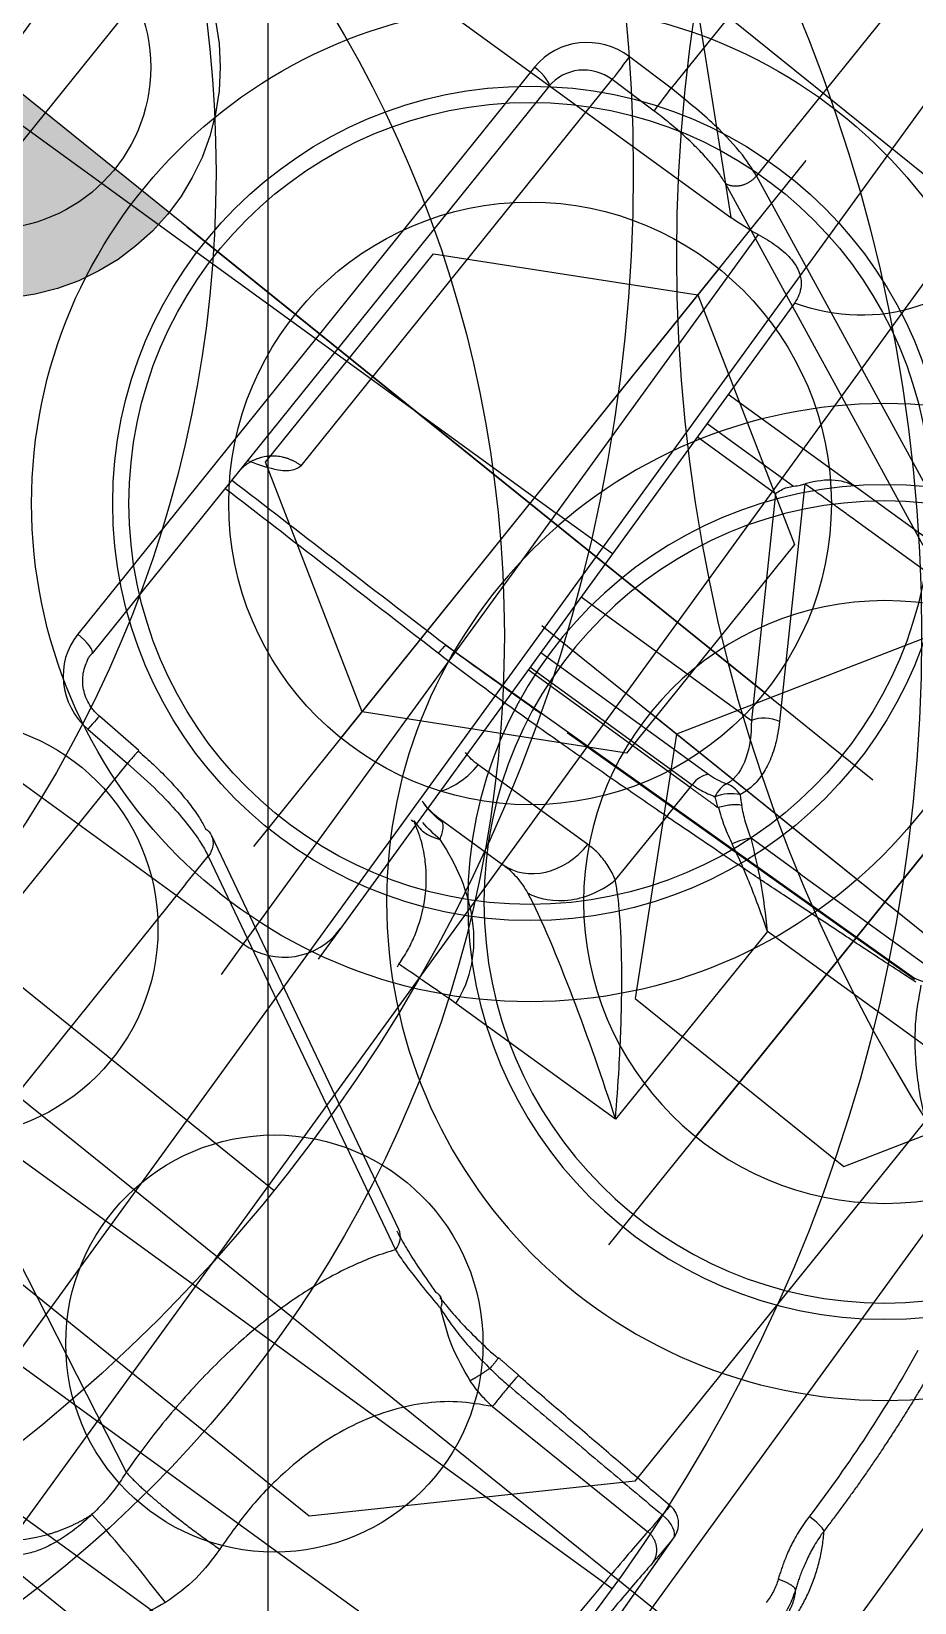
# Model space of a CAD drawing. Header units: millimetres. Extents: x 10462777 to 22643323, y 453826 to 1389191.
# Drawn here: x 11278693.64 to 11278712.69, y 585210.23 to 585244.12 of the extents above; entities that cross this region are included whole.
import ezdxf

# ---------------------------------------------------------------- set-up
doc = ezdxf.new("R2010")
doc.units = ezdxf.units.MM
doc.header["$LTSCALE"] = 200
doc.header["$MEASUREMENT"] = 0
for name, pattern in [('CENTER', [2, 1.25, -0.25, 0.25, -0.25]), ('HIDDEN', [3.75, 2.5, -1.25]), ('PHANTOM', [2.5, 1.25, -0.25, 0.25, -0.25, 0.25, -0.25])]:
    doc.linetypes.add(name, pattern=pattern)
doc.layers.get('0').update_dxf_attribs({"linetype": 'CONTINUOUS'})
for name, color, linetype in [('1', 1, 'CENTER'), ('CENTER', 1, 'CONTINUOUS'), ('CL', 3, 'CONTINUOUS'), ('DR1501-002-005-002', 7, 'CONTINUOUS'), ('HL', 2, 'HIDDEN')]:
    doc.layers.add(name, color=color, linetype=linetype)
doc.layers.add('LAYOUT', color=8, linetype='CONTINUOUS', lineweight=25)

# ---------------------------------------------------------------- blocks, each defined once
blk = doc.blocks.new('A$C321A0869')
at = {"layer": '1', "color": 155, "linetype": 'Continuous'}
for p, q in [((120.453, 297.582), (126.804, 291.231)), ((110.5, 291.231), (126.804, 291.231)), ((127.5, 291.277), (127.5, 283.854)), ((129, 290.542), (129, 283.854)), ((129, 288.109), (132.451, 288.109)), ((132.451, 288.109), (144.004, 288.109)), ((131.473, 287.517), (134.042, 283.045)), ((144.372, 287.52), (132.819, 287.52)), ((129, 287.333), (131.304, 287.333)), ((129, 286.977), (131.085, 286.977)), ((131.085, 286.977), (133.538, 282.707)), ((110.5, 283.854), (127.5, 283.854)), ((129, 283.854), (127.5, 283.854)), ((127.5, 283.854), (127.5, 272.37)), ((129, 283.854), (129, 273.868)), ((129, 282.707), (133.538, 282.707)), ((146.772, 281.313), (146.772, 261.384)), ((129, 281.225), (133.47, 281.225)), ((129, 280.837), (133.32, 280.837)), ((133.32, 280.765), (129, 280.765)), ((133.278, 279.995), (133.32, 280.765)), ((133.32, 280.765), (133.32, 280.837)), ((136.343, 280.651), (135.023, 280.651)), ((136.343, 280.651), (142.898, 280.651)), ((133.278, 279.995), (133.182, 278.201)), ((136.495, 279.228), (136.215, 274.025)), ((143.05, 279.228), (136.495, 279.228)), ((143.05, 262.187), (143.05, 279.228)), ((132.253, 278.473), (129.328, 278.473)), ((129.334, 277.043), (131.018, 277.043)), ((129, 273.868), (129, 273.055)), ((136.215, 274.025), (131.963, 274.025)), ((110.5, 272.37), (127.5, 272.37)), ((127.5, 272.37), (127.5, 271.553)), ((430.5, 272.37), (447.5, 272.37)), ((445.284, 264.77), (429.574, 264.77)), ((445.153, 264.267), (429.444, 264.267)), ((428.117, 263.314), (428.079, 262.187)), ((428.451, 262.167), (428.49, 263.297)), ((435.429, 263.296), (446.125, 263.296)), ((446.163, 262.169), (446.125, 263.296)), ((446.778, 262.187), (446.74, 263.314)), ((143.05, 262.187), (126.778, 262.187)), ((419.667, 262.187), (428.079, 262.187)), ((463.05, 262.187), (446.778, 262.187)), ((442.503, 251.77), (445.911, 259.991)), ((423.921, 251.321), (428.003, 259.79)), ((142.66, 259.573), (127.241, 259.573)), ((419.276, 259.573), (416.157, 252.616)), ((426.835, 259.573), (419.276, 259.573)), ((427.615, 259.573), (423.533, 251.104)), ((426.835, 259.573), (427.615, 259.573)), ((443.053, 251.352), (446.461, 259.573)), ((447.241, 259.573), (446.461, 259.573)), ((462.66, 259.573), (447.241, 259.573)), ((434.369, 258.44), (435.124, 246.06)), ((434.549, 255.216), (435.108, 246.047)), ((422.215, 247.351), (422.215, 243.048)), ((416.348, 242.134), (422.455, 242.531)), ((416.38, 242.135), (422.488, 242.532))]:
    blk.add_line(p, q, dxfattribs=at)
blk.add_arc((422.455, 243.033), 0.503, 273.7184, 358.1889, dxfattribs=at)
at = {"layer": '1', "color": 155, "linetype": 'Continuous', "extrusion": (0, 0, -1)}
for centre, start_param, end_param in [((126.226, 296.138), 5.624127, 6.69383), ((125.36, 297.004), 0.532108, 0.659058)]:
    blk.add_ellipse(centre, major_axis=(4.564, -4.564), ratio=0.774597, start_param=start_param, end_param=end_param, dxfattribs=at)
at = {"layer": '1', "color": 155, "linetype": 'Continuous'}
for centre, major_axis, ratio, start_param, end_param in [((133.95, 282.69), (0.436, 0.251), 0.607197, 1.034549, 2.335699), ((134.187, 280.915), (0.446, -0.233), 0.721382, 1.736803, 2.551453), ((133.732, 280.837), (0, 0.503), 0.819151, 0.689748, 1.570792), ((134.187, 280.915), (0.366, 0.345), 0.494534, 0.904041, 2.05344), ((134.931, 280.295), (-0.265, -0.428), 0.302761, 3.940602, 4.86145), ((128.093, 278.552), (0, 1.509), 0.819152, 3.965036, 4.660029), ((131.018, 278.552), (0, -1.509), 0.819152, 0, 1.518436), ((127.5, 273.868), (1.5, 0), 0.99863, 4.712389, 6.283185), ((127.361, 273.925), (0, -3.119), 0.99863, 1.570796, 1.590767), ((429.574, 263.261), (0, 1.509), 0.965926, 0, 1.53589), ((429.444, 264.77), (0, -0.503), 0.258819, 0, 1.570796), ((445.153, 264.77), (0, -0.503), 0.258819, 0, 1.570796), ((445.284, 263.261), (0, 1.509), 0.965926, 4.747296, 6.283185), ((445.153, 263.261), (0, 1.006), 0.965926, 4.747296, 6.283185), ((427.987, 263.314), (0.503, -0.017), 0.009033, 0.000147, 1.309149), ((446.61, 263.314), (-0.503, -0.017), 0.009033, 0.261647, 1.832443), ((415.687, 255.051), (-2.754, 1.235), 0.836516, 0.676399, 1.339668), ((414.264, 250.191), (-0.706, -2.934), 0.074839, 1.588799, 2.564149), ((423.468, 251.539), (0.453, -0.218), 0.831871, 5.227475, 6.283176), ((422.881, 249.862), (0.485, -0.132), 0.647502, 5.49293, 6.629489), ((422.594, 247.352), (0.503, -0.016), 0.013366, 6.021525, 7.46456), ((435.61, 246.078), (0.502, 0.031), 0.092124, 2.878813, 3.141617), ((422.455, 243.033), (-0.005, -0.503), 0.471691, 0.019794, 1.575201), ((422.455, 243.033), (0.503, -0.016), 0.016905, 0.000014, 1.079838), ((422.455, 243.033), (0.033, -0.502), 0.965636, 6.215984, 6.283209), ((424.577, 240.571), (0.012, -0.503), 0.162715, 0.352855, 1.51461)]:
    blk.add_ellipse(centre, major_axis=major_axis, ratio=ratio, start_param=start_param, end_param=end_param, dxfattribs=at)
for points, degree, knots in [([(127.5, 291.277), (127.65, 291.298), (127.802, 291.311), (128.091, 291.312), (128.23, 291.3), (128.47, 291.247), (128.574, 291.207), (128.748, 291.102), (128.818, 291.036), (128.948, 290.854), (128.989, 290.727), (128.999, 290.579), (129, 290.56), (129, 290.542)], 3, [0, 0, 0, 0, 0.178306, 0.178306, 0.35731, 0.35731, 0.527973, 0.527973, 0.703096, 0.703096, 0.963951, 0.963951, 1, 1, 1, 1]), ([(131.304, 287.333), (131.344, 287.368), (131.379, 287.404), (131.435, 287.465), (131.457, 287.492), (131.476, 287.517)], 3, [0, 0, 0, 0, 0.549708, 0.549708, 1, 1, 1, 1]), ([(133.47, 281.225), (133.537, 281.228), (133.671, 281.232), (133.831, 281.269), (133.91, 281.287)], 3, [0, 0, 0, 0, 0.50513, 1, 1, 1, 1]), ([(133.32, 280.837), (133.396, 280.84), (133.559, 280.846), (133.759, 280.891), (133.866, 280.915)], 3, [0, 0, 0, 0, 0.466386, 1, 1, 1, 1]), ([(134.063, 280.773), (134.176, 280.685), (134.39, 280.518), (134.644, 280.377), (134.763, 280.311)], 3, [0, 0, 0, 0, 0.527488, 1, 1, 1, 1]), ([(136.495, 279.228), (136.248, 279.498), (135.774, 280.014), (135.265, 280.445), (135.023, 280.651)], 3, [0, 0, 0, 0, 0.523186, 1, 1, 1, 1]), ([(136.495, 279.228), (136.347, 279.331), (136.054, 279.534), (135.603, 279.827), (135.171, 280.09), (134.893, 280.24), (134.763, 280.311)], 3, [0, 0, 0, 0, 0.265464, 0.524378, 0.777365, 1, 1, 1, 1]), ([(131.814, 276.862), (132.083, 276.895), (132.4, 277.04), (132.92, 277.543), (133.106, 277.888), (133.182, 278.201)], 3, [0, 0, 0, 0, 0.5, 0.5, 1, 1, 1, 1]), ([(136.215, 274.025), (136.021, 274.342), (135.696, 274.872), (135.08, 275.809), (134.428, 276.742), (133.807, 277.533), (133.411, 277.979), (133.251, 278.134), (133.182, 278.201)], 3, [0, 0, 0, 0, 0.203706, 0.339961, 0.610912, 0.827442, 0.925494, 1, 1, 1, 1]), ([(129.612, 276.685), (129.588, 276.761), (129.551, 276.876), (129.495, 276.971), (129.457, 277.001), (129.437, 277.016)], 3, [0, 0, 0, 0, 0.494196, 0.745564, 1, 1, 1, 1]), ([(131.018, 277.043), (131.103, 277.043), (131.312, 277.029), (131.579, 276.964), (131.756, 276.89), (131.814, 276.862)], 3, [0, 0, 0, 0, 0.308299, 0.769163, 1, 1, 1, 1]), ([(128.882, 276.66), (128.88, 276.661), (128.874, 276.662), (128.867, 276.664), (128.862, 276.666)], 3, [0, 0, 0, 0, 0.273966, 1, 1, 1, 1]), ([(128.918, 276.681), (129.022, 276.647), (129.178, 276.596), (129.421, 276.623), (129.549, 276.665), (129.612, 276.685)], 3, [0, 0, 0, 0, 0.499505, 0.749779, 1, 1, 1, 1]), ([(130.475, 273.987), (130.469, 274.103), (130.456, 274.342), (130.362, 274.843), (130.115, 275.499), (129.718, 276.048), (129.3, 276.442), (129.05, 276.598), (128.918, 276.681)], 3, [0, 0, 0, 0, 0.088758, 0.182628, 0.39625, 0.663972, 0.822742, 1, 1, 1, 1]), ([(131.963, 274.025), (131.942, 274.64), (131.644, 275.231), (130.771, 276.136), (130.209, 276.465), (129.612, 276.685)], 3, [0, 0, 0, 0, 0.5, 0.5, 1, 1, 1, 1]), ([(131.814, 276.862), (132.369, 276.595), (133.155, 276.114), (134.694, 275.109), (135.474, 274.566), (136.215, 274.025)], 3, [0, 0, 0, 0, 0.5, 0.5, 1, 1, 1, 1]), ([(131.963, 274.025), (131.582, 274.017), (131.194, 274.009), (130.646, 273.994), (130.495, 273.989), (130.475, 273.987)], 3, [0, 0, 0, 0, 0.5, 0.5, 1, 1, 1, 1]), ([(428.49, 263.297), (428.493, 263.374), (428.52, 263.569), (428.654, 263.867), (428.915, 264.125), (429.126, 264.216), (429.244, 264.243)], 3, [0, 0, 0, 0, 0.170089, 0.443035, 0.721941, 1, 1, 1, 1]), ([(434.134, 258.457), (434.113, 259.488), (434.074, 261.435), (434.036, 263.362), (434.018, 264.27)], 3, [0, 0, 0, 0, 0.526385, 1, 1, 1, 1]), ([(434.369, 258.44), (434.347, 259.47), (434.304, 261.423), (434.263, 263.356), (434.243, 264.27)], 3, [0, 0, 0, 0, 0.524797, 1, 1, 1, 1]), ([(434.788, 264.288), (434.846, 264.09), (434.972, 263.752), (435.191, 263.376), (435.346, 263.324), (435.429, 263.296)], 3, [0, 0, 0, 0, 0.32514, 0.633602, 1, 1, 1, 1]), ([(428.079, 262.187), (428.067, 261.926), (428.043, 261.429), (427.954, 260.766), (427.847, 260.243), (427.733, 259.847), (427.652, 259.66), (427.615, 259.573)], 3, [0, 0, 0, 0, 0.247537, 0.471303, 0.671323, 0.847544, 1, 1, 1, 1]), ([(446.461, 259.573), (446.517, 259.734), (446.641, 260.095), (446.774, 260.997), (446.777, 261.767), (446.778, 262.187)], 3, [0, 0, 0, 0, 0.267674, 0.601118, 1, 1, 1, 1]), ([(434.506, 255.924), (434.501, 256.01), (434.485, 256.284), (434.459, 256.742), (434.428, 257.3), (434.398, 257.863), (434.379, 258.246), (434.369, 258.44)], 3, [0, 0, 0, 0, 0.101663, 0.326247, 0.550831, 0.775416, 1, 1, 1, 1]), ([(414.975, 252.621), (414.83, 252.64), (414.54, 252.691), (414.14, 252.803), (413.794, 252.947), (413.515, 253.113), (413.301, 253.296), (413.146, 253.495), (413.036, 253.706), (412.96, 253.941), (412.911, 254.216), (412.897, 254.434), (412.893, 254.559), (412.893, 254.571)], 3, [0, 0, 0, 0, 0.131982, 0.266337, 0.386596, 0.493432, 0.588887, 0.672451, 0.747518, 0.821129, 0.90067, 0.989828, 1, 1, 1, 1]), ([(414.496, 250.191), (414.242, 250.294), (413.738, 250.498), (412.936, 251.078), (412.24, 251.894), (411.736, 252.977), (411.594, 253.712), (411.521, 254.092)], 3, [0, 0, 0, 0, 0.157136, 0.31139, 0.571325, 0.778068, 1, 1, 1, 1]), ([(414.051, 253.091), (414.071, 253.077), (414.112, 253.048), (414.177, 253.005), (414.242, 252.964), (414.308, 252.925), (414.375, 252.887), (414.442, 252.85), (414.51, 252.815), (414.578, 252.782), (414.645, 252.751), (414.71, 252.722), (414.775, 252.695), (414.841, 252.669), (414.908, 252.645), (414.953, 252.629), (414.975, 252.621)], 3, [0, 0, 0, 0, 0.071421, 0.14285, 0.214279, 0.285708, 0.357137, 0.428567, 0.499996, 0.571425, 0.642854, 0.714283, 0.785712, 0.857142, 0.928571, 1, 1, 1, 1]), ([(423.868, 251.335), (423.851, 251.296), (423.787, 251.146), (423.673, 250.848), (423.523, 250.395), (423.419, 250.038), (423.367, 249.845)], 3, [0, 0, 0, 0, 0.10966, 0.40644, 0.70322, 1, 1, 1, 1]), ([(423.533, 251.104), (423.522, 251.07), (423.475, 250.925), (423.392, 250.629), (423.284, 250.171), (423.208, 249.793), (423.167, 249.573), (423.162, 249.546)], 3, [0, 0, 0, 0, 0.081006, 0.34261, 0.633516, 0.956446, 1, 1, 1, 1]), ([(416.128, 250.002), (415.856, 249.99), (415.303, 249.966), (414.768, 250.116), (414.496, 250.191)], 3, [0, 0, 0, 0, 0.492802, 1, 1, 1, 1]), ([(422.215, 247.351), (422.092, 247.574), (421.856, 248.001), (421.186, 248.744), (420.099, 249.493), (418.613, 249.942), (417.252, 250.074), (416.502, 250.026), (416.128, 250.002)], 3, [0, 0, 0, 0, 0.137255, 0.263793, 0.508463, 0.742699, 0.871622, 1, 1, 1, 1]), ([(422.347, 248.075), (422.449, 248.343), (422.653, 248.875), (422.993, 249.324), (423.162, 249.546)], 3, [0, 0, 0, 0, 0.50496, 1, 1, 1, 1]), ([(423.162, 249.546), (423.122, 249.437), (423.044, 249.195), (422.945, 248.783), (422.869, 248.348), (422.834, 248.05), (422.821, 247.91)], 3, [0, 0, 0, 0, 0.243613, 0.499968, 0.765174, 1, 1, 1, 1]), ([(423.331, 249.706), (423.311, 249.623), (423.262, 249.398), (423.193, 248.988), (423.134, 248.468), (423.109, 248.103), (423.101, 247.915)], 3, [0, 0, 0, 0, 0.174549, 0.449699, 0.72485, 1, 1, 1, 1]), ([(435.435, 245.615), (435.388, 245.64), (435.293, 245.692), (435.167, 245.843), (435.141, 245.979), (435.124, 246.06)], 3, [0, 0, 0, 0, 0.286132, 0.572683, 1, 1, 1, 1]), ([(435.089, 245.855), (434.847, 245.725), (434.351, 245.459), (433.588, 244.798), (432.882, 244.011), (432.513, 243.378), (432.342, 243.084)], 3, [0, 0, 0, 0, 0.248603, 0.51116, 0.772949, 1, 1, 1, 1]), ([(422.215, 243.048), (422.043, 243.055), (421.706, 243.069), (420.938, 243.087), (420.039, 243.102), (419.031, 243.114), (417.959, 243.123), (416.86, 243.128), (415.765, 243.131), (414.341, 243.132), (412.522, 243.126), (410.452, 243.108), (408.613, 243.078), (408.029, 243.05), (407.725, 243.036)], 3, [0, 0, 0, 0, 0.070682, 0.139053, 0.205122, 0.268885, 0.330342, 0.389493, 0.446337, 0.500874, 0.608644, 0.727773, 0.858235, 1, 1, 1, 1]), ([(422.692, 243.033), (422.689, 243.034), (422.62, 243.034), (422.494, 243.037), (422.343, 243.041), (422.258, 243.045), (422.223, 243.048), (422.215, 243.048)], 3, [0, 0, 0, 0, 0.012909, 0.311317, 0.609076, 0.907537, 1, 1, 1, 1]), ([(429.057, 240.517), (427.948, 240.334), (426.811, 240.228), (425.708, 240.125), (424.617, 240.1)], 2, [0, 0, 0, 0.5, 0.5, 1, 1, 1]), ([(423.233, 239.779), (423.111, 239.736), (422.859, 239.646), (422.595, 239.633), (422.459, 239.626)], 3, [0, 0, 0, 0, 0.485547, 1, 1, 1, 1])]:
    blk.add_open_spline(points, degree=degree, knots=knots, dxfattribs=at)
for points, degree in [([(132.451, 288.109), (132.12, 288.109), (131.784, 287.912), (131.476, 287.517)], 3), ([(132.819, 287.52), (131.475, 287.518)], 1), ([(131.085, 286.977), (131.097, 287.021), (131.129, 287.109), (131.204, 287.232), (131.269, 287.302), (131.304, 287.333)], 3), ([(134.042, 283.045), (134.13, 282.892), (134.27, 282.599), (134.387, 282.199), (134.423, 281.842), (134.387, 281.528), (134.321, 281.352), (134.279, 281.27)], 3), ([(133.538, 282.707), (133.878, 282.238), (134.093, 281.716), (133.91, 281.287)], 3), ([(133.91, 281.287), (133.856, 281.196), (133.84, 281.056), (133.866, 280.915)], 3), ([(134.063, 280.773), (134.087, 280.808), (134.14, 280.878), (134.235, 280.975), (134.338, 281.055), (134.406, 281.095), (134.44, 281.11)], 3), ([(134.279, 281.27), (134.303, 281.245), (134.353, 281.193), (134.41, 281.138), (134.44, 281.11)], 3), ([(135.023, 280.651), (134.919, 280.715), (134.717, 280.856), (134.53, 281.021), (134.44, 281.11)], 3), ([(133.866, 280.915), (133.893, 280.891), (133.949, 280.842), (134.012, 280.791), (134.045, 280.765)], 3), ([(134.063, 280.773), (134.062, 280.77), (134.058, 280.767), (134.051, 280.766), (134.047, 280.765), (134.045, 280.765)], 3), ([(129.328, 278.473), (129.2, 278.473), (129.072, 278.488), (128.951, 278.524)], 3), ([(133.182, 278.201), (133.085, 278.26), (132.887, 278.36), (132.574, 278.453), (132.361, 278.473), (132.253, 278.473)], 3), ([(128.997, 277.074), (128.809, 277.128)], 1), ([(129.394, 277.034), (129.215, 277.034), (129.026, 277.064), (128.839, 277.123)], 3), ([(129.437, 277.016), (129.257, 277.016), (129.065, 277.046), (128.878, 277.106)], 3), ([(129.394, 277.034), (129.374, 277.04), (129.354, 277.043), (129.334, 277.043)], 3), ([(129.437, 277.016), (129.424, 277.024), (129.41, 277.03), (129.394, 277.034)], 3), ([(131.23, 277.066), (131.218, 277.031)], 1), ([(128.918, 276.681), (128.922, 276.665), (128.926, 276.649), (128.882, 276.66)], 3), ([(129.612, 276.685), (129.437, 276.704), (129.262, 276.722), (129.097, 276.764)], 3), ([(429.244, 264.243), (429.337, 264.285), (429.444, 264.267)], 2), ([(428.434, 262.169), (428.429, 262.022), (428.413, 261.732), (428.369, 261.305), (428.307, 260.905), (428.23, 260.544), (428.138, 260.231), (428.071, 260.065), (428.035, 259.991)], 3), ([(445.911, 259.991), (445.941, 260.065), (445.997, 260.231), (446.068, 260.544), (446.121, 260.905), (446.156, 261.305), (446.171, 261.732), (446.168, 262.022), (446.163, 262.169)], 3), ([(446.163, 262.169), (446.231, 262.169), (446.524, 262.177), (446.778, 262.187)], 3), ([(428.035, 259.991), (428.044, 259.92), (428.03, 259.853), (427.999, 259.793)], 3), ([(427.999, 259.793), (427.931, 259.663), (427.785, 259.571), (427.615, 259.573)], 3), ([(435.072, 245.983), (435.033, 246.376), (434.957, 247.147), (434.847, 248.287), (434.75, 249.339), (434.663, 250.295), (434.59, 251.136), (434.529, 251.867), (434.475, 252.528), (434.426, 253.156), (434.379, 253.787), (434.335, 254.414), (434.294, 255.021), (434.257, 255.608), (434.224, 256.18), (434.195, 256.744), (434.169, 257.307), (434.148, 257.874), (434.138, 258.262), (434.134, 258.457)], 3), ([(434.369, 258.44), (434.329, 258.447), (434.249, 258.453), (434.134, 258.457)], 3), ([(416.157, 252.616), (416.029, 252.598), (415.768, 252.575), (415.371, 252.575), (415.107, 252.601), (414.975, 252.621)], 3), ([(423.533, 251.104), (423.403, 251.195), (423.131, 251.371), (422.683, 251.614), (422.198, 251.833), (421.679, 252.029), (421.125, 252.2), (420.54, 252.347), (419.923, 252.467), (419.273, 252.56), (418.586, 252.626), (417.861, 252.661), (417.076, 252.665), (416.475, 252.638), (416.157, 252.616)], 3), ([(422.215, 247.351), (422.218, 247.401), (422.226, 247.507), (422.249, 247.681), (422.287, 247.869), (422.324, 248.005), (422.347, 248.075)], 3), ([(422.821, 247.91), (422.815, 247.853), (422.804, 247.737), (422.791, 247.55), (422.786, 247.419), (422.785, 247.352)], 3), ([(423.096, 247.332), (423.105, 247.623), (423.118, 247.914)], 2), ([(422.785, 247.352), (422.732, 247.352), (422.63, 247.352), (422.493, 247.352), (422.375, 247.352), (422.28, 247.352), (422.234, 247.352), (422.215, 247.351)], 3), ([(422.785, 247.352), (422.774, 246.879), (422.754, 245.928), (422.723, 244.489), (422.702, 243.52), (422.692, 243.033)], 3), ([(422.951, 243.019), (423.085, 247.337)], 1), ([(421.739, 242.545), (421.625, 242.551), (421.349, 242.562), (420.783, 242.578), (420.083, 242.593), (419.266, 242.605), (418.353, 242.615), (417.364, 242.622), (416.322, 242.627), (415.251, 242.629), (414.176, 242.628), (413.122, 242.624), (412.113, 242.617), (411.173, 242.608), (410.324, 242.597), (409.583, 242.583), (408.971, 242.568), (408.503, 242.551), (408.295, 242.539), (408.216, 242.533)], 3), ([(422.455, 242.531), (422.371, 242.531), (422.214, 242.533), (422.01, 242.537), (421.847, 242.541), (421.77, 242.544), (421.739, 242.545)], 3), ([(428.911, 240.962), (427.531, 240.723), (426.075, 240.579), (424.66, 240.544)], 3), ([(424.66, 240.544), (424.583, 240.543), (424.437, 240.534), (424.239, 240.512), (424.058, 240.483), (423.894, 240.448), (423.744, 240.411), (423.609, 240.371), (423.487, 240.331), (423.376, 240.292), (423.275, 240.252), (423.213, 240.227), (423.183, 240.214)], 3), ([(422.315, 239.391), (422.413, 239.392), (422.608, 239.399), (422.892, 239.428), (423.178, 239.478), (423.475, 239.552), (423.774, 239.652), (424.067, 239.776), (424.349, 239.925), (424.529, 240.039), (424.617, 240.1)], 3), ([(423.183, 240.214), (423.095, 240.177), (422.914, 240.121), (422.722, 240.101), (422.624, 240.102)], 3), ([(424.617, 240.1), (424.546, 240.097), (424.411, 240.087), (424.228, 240.064), (424.06, 240.035), (423.907, 240.001), (423.767, 239.965), (423.64, 239.928), (423.524, 239.89), (423.419, 239.853), (423.322, 239.815), (423.262, 239.791), (423.233, 239.779)], 3), ([(423.233, 239.779), (423.216, 239.767), (423.179, 239.745), (423.122, 239.713), (423.062, 239.684), (422.998, 239.657), (422.928, 239.633), (422.852, 239.613), (422.769, 239.596), (422.684, 239.584), (422.598, 239.578), (422.538, 239.577), (422.508, 239.578)], 3)]:
    blk.add_open_spline(points, degree=degree, dxfattribs=at)
for points, weights in [([(133.32, 280.765), (133.518, 280.765), (133.763, 280.765), (134.045, 280.765)], [1, 0.990254695545, 0.990254695545, 1]), ([(435.429, 263.296), (435.41, 263.869), (435.012, 264.267), (434.458, 264.267)], [1.16325473224, 0.945590081673, 0.945581756238, 1.16322975594]), ([(428.434, 262.169), (428.511, 262.169), (428.363, 262.176), (428.079, 262.187)], [1.1715583866, 0.942808739077, 0.942813871248, 1.17157378311]), ([(445.911, 259.991), (445.956, 259.743), (446.182, 259.57), (446.461, 259.573)], [1.17155311272, 0.947667962576, 0.9429185643, 1.1573049179]), ([(416.157, 252.616), (416.061, 252.063), (416.051, 251.102), (416.128, 250.002)], [1.0540463499, 0.970526634781, 0.983806372722, 1.09388556372]), ([(422.821, 247.91), (422.608, 247.975), (422.443, 248.032), (422.347, 248.075)], [1.03833690637, 0.99136371073, 0.987556774138, 1.02691609659]), ([(423.101, 247.915), (423.167, 247.905), (423.056, 247.903), (422.821, 247.91)], [1.12809454835, 0.952610763979, 0.957430663335, 1.14255424642]), ([(421.739, 242.545), (422.017, 242.547), (422.213, 242.755), (422.215, 243.048)], [1.17061192874, 0.943404432807, 0.943129689712, 1.16978769946]), ([(423.233, 239.779), (423.285, 239.819), (423.264, 239.99), (423.183, 240.214)], [1.09852867533, 0.952616162315, 0.968766582118, 1.14697993474])]:
    blk.add_rational_spline(points, weights, degree=3, dxfattribs=at)
blk = doc.blocks.new('A$C3D036A4C')
at = {"layer": 'DR1501-002-005-002'}
h = blk.add_hatch(color=256, dxfattribs=at)
h.dxf.hatch_style = 1
h.paths.add_polyline_path([(20, 35), (20, 33.5, -0.414214), (23.5, 30), (25, 30, 0.414214)])
h.paths.add_polyline_path([(20, 33.5), (20, 30), (23.5, 30, 0.414214)], flags=17)
h.paths.add_polyline_path([(20, 30), (16.5, 30, 0.414214), (20, 26.5)], flags=17)
h.paths.add_polyline_path([(16.5, 30), (15, 30, 0.414214), (20, 25), (20, 26.5, -0.414214)])
at = {"layer": 'CL'}
for p, q in [((20, 8.5), (20, 81.5)), ((13.5, 15), (26.5, 15))]:
    blk.add_line(p, q, dxfattribs=at)
at = {"layer": 'DR1501-002-005-002'}
for p, q in [((0, 5), (0, 85)), ((5, 0), (0, 5)), ((5, 0), (95, 0))]:
    blk.add_line(p, q, dxfattribs=at)
for centre, radius in [((20, 30), 3.5), ((20, 15), 6.5)]:
    blk.add_circle(centre, radius, dxfattribs=at)
at = {"layer": 'HL'}
blk.add_circle((20, 30), 5, dxfattribs=at)
blk = doc.blocks.new('A$C4F800965')
at = {"layer": 'CL'}
for p, q in [((35, 70), (35, 0)), ((0, 35), (70, 35))]:
    blk.add_line(p, q, dxfattribs=at)
blk.add_circle((35, 35), 26, dxfattribs=at)
at = {"layer": 'DR1501-002-005-002'}
for centre, radius in [((35, 35), 35), ((9, 35), 4.5), ((35, 9), 4.5)]:
    blk.add_circle(centre, radius, dxfattribs=at)
blk = doc.blocks.new('A$C59BF75ED')
at = {"layer": 'CENTER'}
for p, q in [((50, 24.5), (50, 5.5)), ((40.5, 15), (59.5, 15))]:
    blk.add_line(p, q, dxfattribs=at)
at = {"layer": 'DR1501-002-005-002'}
blk.add_lwpolyline([(52.887, 10), (47.113, 10), (44.226, 15), (47.113, 20), (52.887, 20), (55.773, 15), (52.887, 10)], dxfattribs=at)
for radius in [10.75, 9, 8.65]:
    blk.add_circle((50, 15), radius, dxfattribs=at)
for name, p in [('A$C3D036A4C', (30, 0)), ('A$C4F800965', (0, 10))]:
    blk.add_blockref(name, p, dxfattribs=at)
blk = doc.blocks.new('A$C01323151')
at = {"layer": 'DR1501-002-005-002', "xscale": -1, "rotation": 270}
for p in [(160.15, 152.367), (480.15, 152.367)]:
    blk.add_blockref('A$C59BF75ED', p, dxfattribs=at)
at = {"layer": 'DR1501-002-005-002', "rotation": 90.00000000000004}
blk.add_blockref('A$C59BF75ED', (444.4, 152.367), dxfattribs=at)
blk = doc.blocks.new('A$C6B1410A9')
at = {"layer": 'DR1501-002-005-002', "xscale": -1, "rotation": 270}
for p in [(145.06, 152.004), (435.06, 152.004)]:
    blk.add_blockref('A$C59BF75ED', p, dxfattribs=at)
blk = doc.blocks.new('A$C256B494F')
at = {"layer": 'DR1501-002-005-002'}
blk.add_blockref('A$C59BF75ED', (475.786, 197.943, -10.028), dxfattribs=at)
at = {"layer": 'DR1501-002-005-002', "rotation": 180}
blk.add_blockref('A$C59BF75ED', (230, 264.787, -10.028), dxfattribs=at)
blk = doc.blocks.new('A$C1F8A417F')
at = {"ltscale": 10}
for name, p in [('A$C256B494F', (1576.882, 789.024, 10.028)), ('A$C6B1410A9', (1650.716, 788.607)), ('A$C01323151', (1633.375, 786.022))]:
    blk.add_blockref(name, p, dxfattribs=at)
at = {"layer": 'DR1501-002-005-002'}
blk.add_blockref('A$C321A0869', (1664.775, 743.024), dxfattribs=at)
blk = doc.blocks.new('A$C7DA30AB0')
at = {"layer": 'LAYOUT', "color": 6, "linetype": 'PHANTOM'}
blk.add_circle((3030.448, 3025.987, 0), 2693.021, dxfattribs=at)
blk = doc.blocks.new('A$C6F7E1649')
at = {"color": 0, "linetype": 'Continuous', "lineweight": -3, "ltscale": 10}
blk.add_line((600, 595, 0), (1320, 595, 0), dxfattribs=at)

msp = doc.modelspace()

# ---------------------------------------------------------------- block references
at = {"ltscale": 10, "rotation": 324.019764306913}
msp.add_blockref('A$C1F8A417F', (11276651.31599, 585455.73383, 0), dxfattribs=at)

# ---------------------------------------------------------------- next in the draw order: block references
at = {"ltscale": 10, "rotation": 51.1429793073033}
msp.add_blockref('A$C1F8A417F', (11278165.47006, 582967.95012, 0), dxfattribs=at)

# ---------------------------------------------------------------- next in the draw order: block references
at = {"ltscale": 10}
msp.add_blockref('A$C7DA30AB0', (11276684.40366, 580408.4363, 0), dxfattribs=at)

# ---------------------------------------------------------------- next in the draw order: block references
at = {"ltscale": 10, "rotation": 270}
msp.add_blockref('A$C6F7E1649', (11278103.73988, 586135.42309, 0), dxfattribs=at)

doc.saveas('drawing.dxf')
